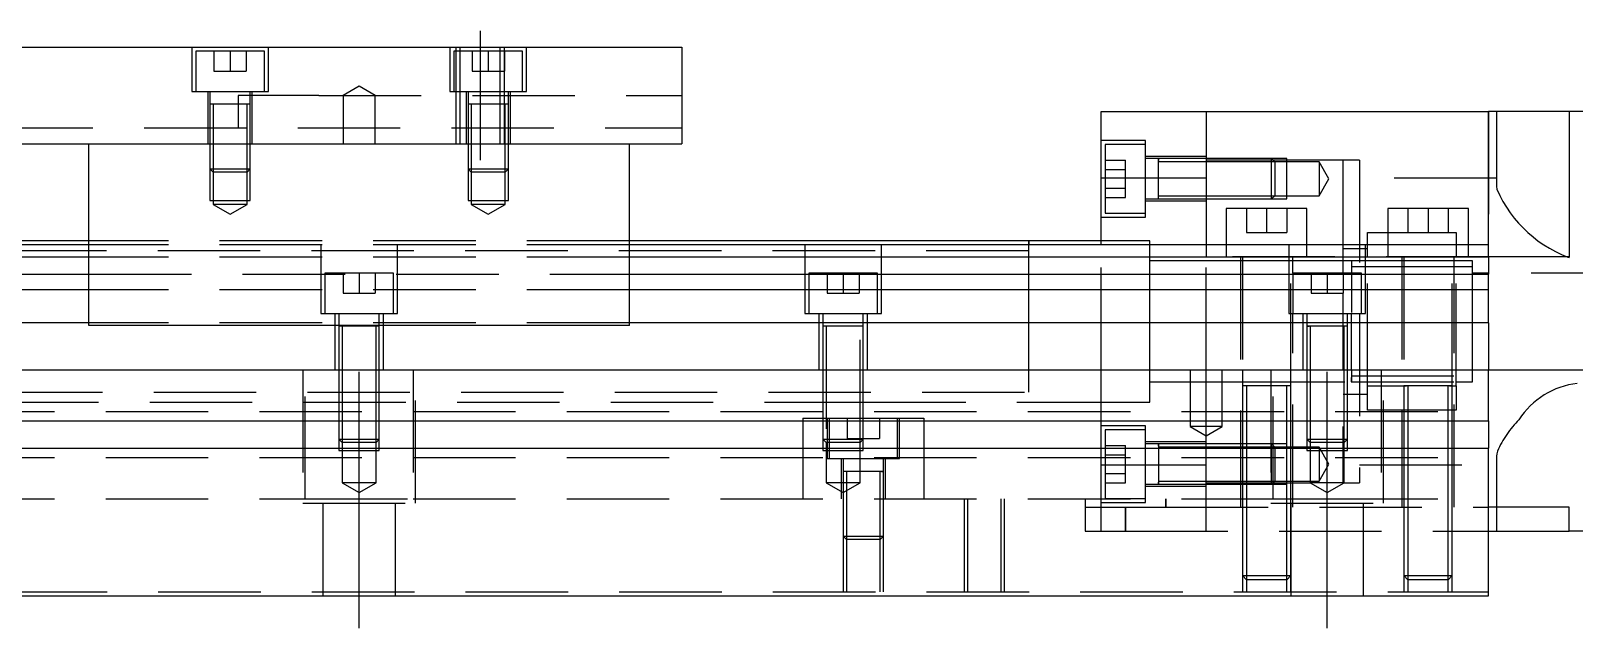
# Model space of a CAD drawing. Extents: x -20 to 630, y -281 to 102.
# Drawn here: x 219.3 to 410.6, y -243 to -169 of the extents above; entities that cross this region are included whole.
import ezdxf

# ---------------------------------------------------------------- set-up
doc = ezdxf.new("R2010")
doc.units = 0
doc.linetypes.add('CENTER', pattern=[50.8, 31.75, -6.35, 6.35, -6.35])
doc.linetypes.add('DASHED', pattern=[19.05, 12.7, -6.35])
doc.layers.get('0').update_dxf_attribs({"linetype": 'CONTINUOUS'})
doc.layers.add('CENTER', color=1, linetype='CENTER')

msp = doc.modelspace()

# ---------------------------------------------------------------- linework, layer by layer
at = {"color": 7, "linetype": 'CONTINUOUS'}
for p, q in [((100, -170.98), (300, -170.98)), ((300, -170.98), (300, -182.98)), ((352, -187.19658), (352, -178.98)), ((352, -178.98), (365, -178.98)), ((365, -178.98), (400, -178.98)), ((365, -178.98), (365, -195.48)), ((400, -195.48), (400, -178.98)), ((410, -178.98), (400, -178.98)), ((410, -178.98), (410, -196.98)), ((446, -178.98), (410, -178.98)), ((100, -182.98), (300, -182.98)), ((226.5, -205.48), (226.5, -182.98)), ((293.5, -205.48), (293.5, -182.98)), ((359.1, -184.802326), (359.1, -184.803182)), ((352, -187.19658), (365, -187.19658)), ((352, -195.48), (352, -187.19658)), ((377.5, -190.98), (367.5, -190.98)), ((367.5, -190.98), (367.5, -195.48)), ((377.5, -195.48), (377.5, -190.98)), ((397.5, -190.98), (387.5, -190.98)), ((387.5, -190.98), (387.5, -195.48)), ((397.5, -195.48), (397.5, -190.98)), ((226.5, -194.98), (215, -194.98)), ((343, -194.98), (293.5, -194.98)), ((343, -194.98), (342.995, -194.98)), ((343, -194.979994), (343, -195.48)), ((343, -194.980502), (343, -194.98)), ((343.005, -194.98), (343, -194.98)), ((352, -194.98), (343, -194.98)), ((343, -195.477168), (343, -194.980502)), ((226.5, -195.48), (173.5, -195.48)), ((226.5, -197.019608), (173.5, -197.019608)), ((400, -195.48), (293.5, -195.48)), ((400, -197.019608), (293.5, -197.019608)), ((400, -197.019608), (400, -195.48)), ((410, -196.98), (400, -196.98)), ((400, -197.019608), (400, -199.140392)), ((173.5, -199.140392), (226.5, -199.140392)), ((293.5, -199.140392), (400, -199.140392)), ((400, -201.050532), (400, -199.140392)), ((226.5, -201.050532), (173.5, -201.050532)), ((400, -201.050532), (293.5, -201.050532)), ((400, -205.161934), (400, -201.050532)), ((226.5, -205.161934), (173.5, -205.161934)), ((293.5, -205.48), (226.5, -205.48)), ((400, -205.161934), (293.5, -205.161934)), ((400, -205.161934), (400, -210.98)), ((0, -210.98), (400, -210.98)), ((400, -217.28), (400, -210.98)), ((395.500006, -212.98), (389.499994, -212.98)), ((390, -212.98), (390, -220.68)), ((395, -220.68), (395, -212.98)), ((0, -217.28), (400, -217.28)), ((400, -217.28), (400, -220.68)), ((0, -220.68), (400, -220.68)), ((359.1, -220.157664), (359.1, -220.55767)), ((359.1, -220.55767), (359.1, -220.68)), ((390, -220.68), (390, -227.97998)), ((395, -227.97998), (395, -220.68)), ((400, -238.98), (400, -220.68)), ((359.1, -222.515624), (359.1, -222.799714)), ((359.1, -224.75767), (359.1, -225.157674)), ((390, -227.98), (390, -236.98)), ((395, -236.98), (395, -227.98)), ((410, -227.98), (400, -227.98)), ((410, -230.98), (410, -227.98)), ((400, -230.98), (410, -230.98)), ((446, -230.98), (410, -230.98)), ((0, -238.98), (400, -238.98))]:
    msp.add_line(p, q, dxfattribs=at)
at = {"color": 3, "linetype": 'DASHED'}
for p, q in [((239.25, -170.98), (239.25, -176.48)), ((248.25, -171.48), (239.75, -171.48)), ((239.75, -171.48), (239.75, -176.48)), ((242, -171.48), (242, -173.98)), ((244, -171.48), (244, -173.98)), ((246, -171.48), (246, -173.98)), ((248.25, -176.48), (248.25, -171.48)), ((248.75, -176.48), (248.75, -170.98)), ((271.25, -170.98), (271.25, -176.48)), ((280.25, -171.48), (271.75, -171.48)), ((271.75, -171.48), (271.75, -176.48)), ((272.000006, -170.98), (272.000006, -182.98)), ((272.5, -170.98), (272.5, -182.98)), ((274, -171.48), (274, -173.98)), ((276, -171.48), (276, -173.98)), ((277.5, -182.98), (277.5, -170.98)), ((277.999994, -182.98), (277.999994, -170.98)), ((278, -171.48), (278, -173.98)), ((280.25, -176.48), (280.25, -171.48)), ((280.75, -176.48), (280.75, -170.98)), ((242, -173.98), (244, -173.98)), ((244, -173.98), (246, -173.98)), ((274, -173.98), (276, -173.98)), ((276, -173.98), (278, -173.98)), ((260, -175.8253), (258, -176.98)), ((262, -176.98), (260, -175.8253)), ((239.25, -176.48), (248.75, -176.48)), ((241.25, -176.48), (241.25, -182.98)), ((241.5, -176.48), (241.5, -178.08)), ((245, -176.98), (245, -180.98)), ((255, -176.98), (245, -176.98)), ((246.5, -178.08), (246.5, -176.48)), ((246.75, -182.98), (246.75, -176.48)), ((255, -176.98), (300, -176.98)), ((258, -176.98), (260, -176.98)), ((258, -176.98), (258, -182.98)), ((260, -176.98), (262, -176.98)), ((262, -182.98), (262, -176.98)), ((271.25, -176.48), (280.75, -176.48)), ((273.25, -176.48), (273.25, -182.98)), ((273.5, -176.48), (273.5, -178.08)), ((278.5, -178.08), (278.5, -176.48)), ((278.75, -182.98), (278.75, -176.48)), ((241.5, -178.075), (241.5, -178.08)), ((246.5, -178.08), (241.5, -178.08)), ((241.5, -178.08), (241.5, -178.085)), ((241.5, -178.08), (241.5, -182.97998)), ((241.9, -178.08), (241.9, -186.48)), ((246.1, -186.48), (246.1, -178.08)), ((246.5, -178.08), (246.5, -178.075)), ((246.5, -178.085), (246.5, -178.08)), ((246.5, -182.97998), (246.5, -178.08)), ((273.5, -178.075), (273.5, -178.08)), ((278.5, -178.08), (273.5, -178.08)), ((273.5, -178.08), (273.5, -182.97998)), ((273.5, -178.08), (273.5, -178.085)), ((273.9, -178.08), (273.9, -186.48)), ((278.1, -186.48), (278.1, -178.08)), ((278.5, -178.08), (278.5, -178.075)), ((278.5, -182.97998), (278.5, -178.08)), ((278.5, -178.085), (278.5, -178.08)), ((400, -178.98), (400, -195.48)), ((401, -178.98), (401, -188.274836)), ((100, -180.98), (300, -180.98)), ((241.5, -182.98), (241.5, -186.08)), ((241.500006, -182.98), (241.500006, -186.080006)), ((246.499994, -186.080006), (246.499994, -182.98)), ((246.5, -186.08), (246.5, -182.98)), ((273.5, -182.98), (273.5, -186.08)), ((273.500006, -182.98), (273.500006, -186.080006)), ((278.499994, -186.080006), (278.499994, -182.98)), ((278.5, -186.08), (278.5, -182.98)), ((357.5, -182.55233), (352, -182.55233)), ((352.5, -183.05233), (352.5, -187.30233)), ((357.5, -183.05233), (352.5, -183.05233)), ((357.5, -187.30233), (357.5, -182.55233)), ((352.5, -184.99293), (355, -184.99293)), ((355, -186.14763), (355, -184.99293)), ((365, -184.55233), (357.5, -184.55233)), ((359.105, -184.80233), (357.5, -184.80233)), ((364.99998, -184.80233), (359.095, -184.80233)), ((359.1, -184.80233), (359.1, -185.05978)), ((359.1, -189.80233), (359.1, -184.80233)), ((364.99998, -185.20233), (359.1, -185.20233)), ((373.1, -184.80233), (365, -184.80233)), ((373.100006, -184.802336), (365, -184.802336)), ((373.27767, -184.98), (365, -184.98)), ((373.5, -185.20233), (365, -185.20233)), ((373.1, -187.30233), (373.1, -184.80233)), ((373.5, -185.20233), (373.1, -184.80233)), ((375, -184.802336), (373.10002, -184.802336)), ((382, -184.98), (373.27767, -184.98)), ((373.5, -185.20233), (373.5, -187.30233)), ((375, -185.20233), (373.50002, -185.20233)), ((375, -189.802326), (375, -184.802336)), ((379, -185.20233), (375, -185.20233)), ((379, -185.20233), (379, -187.30233)), ((380.212436, -187.30233), (379, -185.20233)), ((382, -195.48), (382, -184.98)), ((384, -184.98), (382, -184.98)), ((384, -184.98), (384, -224.98)), ((241.5, -186.08), (246.5, -186.08)), ((241.5, -186.08), (241.9, -186.48)), ((241.500006, -186.08002), (241.500006, -189.98)), ((246.1, -186.48), (241.9, -186.48)), ((241.9, -186.48002), (241.9, -189.98)), ((246.1, -186.48), (246.5, -186.08)), ((246.1, -189.98), (246.1, -186.48002)), ((246.499994, -189.98), (246.499994, -186.08002)), ((273.5, -186.08), (278.5, -186.08)), ((273.5, -186.08), (273.9, -186.48)), ((273.500006, -186.08002), (273.500006, -189.98)), ((278.1, -186.48), (273.9, -186.48)), ((273.9, -186.48002), (273.9, -189.98)), ((278.1, -186.48), (278.5, -186.08)), ((278.1, -189.98), (278.1, -186.48002)), ((278.499994, -189.98), (278.499994, -186.08002)), ((352.5, -186.14763), (355, -186.14763)), ((352.5, -187.30233), (352.5, -191.55233)), ((355, -188.457032), (355, -186.14763)), ((357.5, -192.05233), (357.5, -187.30233)), ((373.1, -189.80233), (373.1, -187.30233)), ((373.5, -187.30233), (373.5, -189.40233)), ((379, -187.30233), (379, -189.40233)), ((379, -189.40233), (380.212436, -187.30233)), ((401, -187.23), (384, -187.23)), ((352.5, -188.457032), (355, -188.457032)), ((355, -189.611732), (355, -188.457032)), ((401, -188.274836), (401.035862, -188.603408)), ((241.500006, -189.98), (246.499994, -189.98)), ((241.9, -189.98), (241.9, -190.48)), ((246.1, -190.48), (241.9, -190.48)), ((241.9, -190.48), (244, -191.692436)), ((244, -191.692436), (246.1, -190.48)), ((246.1, -190.48), (246.1, -189.98)), ((273.500006, -189.98), (278.499994, -189.98)), ((273.9, -189.98), (273.9, -190.48)), ((278.1, -190.48), (273.9, -190.48)), ((273.9, -190.48), (276, -191.692436)), ((276, -191.692436), (278.1, -190.48)), ((278.1, -190.48), (278.1, -189.98)), ((352.5, -189.611732), (355, -189.611732)), ((357.5, -189.80233), (359.105, -189.80233)), ((357.5, -190.05233), (365, -190.05233)), ((359.095, -189.80233), (364.99998, -189.80233)), ((359.1, -189.40233), (364.99998, -189.40233)), ((365, -189.40233), (373.5, -189.40233)), ((365, -189.802326), (373.100006, -189.802326)), ((365, -189.80233), (373.1, -189.80233)), ((370, -190.98), (370, -193.98)), ((372.5, -190.98), (372.5, -193.98)), ((373.1, -189.80233), (373.5, -189.40233)), ((373.10002, -189.802326), (375, -189.802326)), ((373.50002, -189.40233), (375, -189.40233)), ((375, -189.40233), (379, -189.40233)), ((375, -190.98), (375, -193.98)), ((390, -190.98), (390, -193.98)), ((392.5, -190.98), (392.5, -193.98)), ((395, -190.98), (395, -193.98)), ((352, -192.05233), (357.5, -192.05233)), ((352.5, -191.55233), (357.5, -191.55233)), ((293.5, -194.98), (226.5, -194.98)), ((358, -194.98), (352, -194.98)), ((358, -204.98), (358, -194.98)), ((358, -204.98), (358, -194.98)), ((370, -193.98), (372.5, -193.98)), ((372.5, -193.98), (375, -193.98)), ((385, -193.98), (387.5, -193.98)), ((385, -195.48), (385, -193.98)), ((387.5, -193.98), (390, -193.98)), ((390, -193.98), (392.5, -193.98)), ((392.5, -193.98), (395, -193.98)), ((395, -193.98), (396, -193.98)), ((396, -193.98), (396, -195.48)), ((343, -196.23), (25, -196.23)), ((293.5, -195.48), (226.5, -195.48)), ((293.5, -197.019608), (226.5, -197.019608)), ((255.25, -195.48), (255.25, -203.98)), ((264.75, -203.98), (264.75, -195.48)), ((315.25, -195.48), (315.25, -203.98)), ((324.75, -203.98), (324.75, -195.48)), ((343, -205.180066), (343, -195.477168)), ((352, -210.98), (352, -195.48)), ((365, -195.48), (365, -196.98)), ((400, -196.98), (365, -196.98)), ((365, -210.98), (365, -196.98)), ((367.5, -195.48), (367.5, -196.98)), ((369.25, -196.98), (369.25, -227.98)), ((369.5, -196.98), (369.5, -210.98)), ((375.25, -195.48), (375.25, -203.98)), ((375.5, -212.985), (375.5, -196.98)), ((375.75, -198.98), (375.75, -196.98)), ((377.5, -196.98), (377.5, -195.48)), ((382, -196.98), (382, -195.48)), ((385, -195.98), (382, -195.98)), ((382, -198.98), (382, -196.98)), ((384.75, -203.98), (384.75, -195.48)), ((385, -196.98), (385, -195.48)), ((385, -212.98), (385, -196.98)), ((387.5, -195.48), (387.5, -196.98)), ((389.25, -196.98), (389.25, -227.98)), ((389.5, -196.98), (389.5, -212.985)), ((395.5, -212.985), (395.5, -196.98)), ((395.75, -227.98), (395.75, -196.98)), ((396, -195.48), (396, -196.98)), ((396, -212.98), (396, -196.98)), ((397.5, -196.98), (397.5, -195.48)), ((365, -197.48), (358, -197.48)), ((369.5, -197.48), (365, -197.48)), ((375.5, -197.48), (369.5, -197.48)), ((382, -197.48), (375.5, -197.48)), ((383, -197.48), (382, -197.48)), ((383, -197.48), (382.995, -197.48)), ((383, -197.48), (383, -198.029038)), ((385, -197.48), (383, -197.48)), ((383.005, -197.48), (383, -197.48)), ((383, -198.029038), (383, -198.97884)), ((385, -198.23), (383, -198.23)), ((389.5, -197.48), (385, -197.48)), ((389.5, -198.23), (385, -198.23)), ((395.5, -197.48), (389.5, -197.48)), ((395.5, -198.23), (389.5, -198.23)), ((396, -197.48), (395.5, -197.48)), ((396, -198.23), (395.5, -198.23)), ((398, -197.48), (396, -197.48)), ((398, -198.23), (396, -198.23)), ((398, -204.98), (398, -197.48)), ((226.5, -199.140392), (293.5, -199.140392)), ((264.25, -198.98), (255.75, -198.98)), ((255.75, -198.98), (255.75, -203.98)), ((258, -198.98), (258, -201.48)), ((260, -198.98), (260, -201.48)), ((262, -198.98), (262, -201.48)), ((264.25, -203.98), (264.25, -198.98)), ((324.25, -198.98), (315.75, -198.98)), ((315.75, -198.98), (315.75, -203.98)), ((318, -198.98), (318, -201.48)), ((320, -198.98), (320, -201.48)), ((322, -198.98), (322, -201.48)), ((324.25, -203.98), (324.25, -198.98)), ((384.25, -198.98), (375.75, -198.98)), ((375.75, -198.98), (375.75, -203.98)), ((378, -198.98), (378, -201.48)), ((380, -198.98), (380, -201.48)), ((382, -198.98), (382, -201.48)), ((383, -198.97884), (383, -203.879728)), ((384.25, -203.98), (384.25, -198.98)), ((400, -198.98), (398, -198.98)), ((418, -198.98), (400, -198.98)), ((293.5, -201.050532), (226.5, -201.050532)), ((258, -201.48), (260, -201.48)), ((260, -201.48), (262, -201.48)), ((318, -201.48), (320, -201.48)), ((320, -201.48), (322, -201.48)), ((378, -201.48), (380, -201.48)), ((380, -201.48), (382, -201.48)), ((382, -204.98), (382, -201.48)), ((255.25, -203.98), (264.75, -203.98)), ((257, -203.98), (257, -210.98)), ((257.5, -203.98), (257.5, -205.58)), ((262.5, -205.58), (262.5, -203.98)), ((263, -210.98), (263, -203.98)), ((315.25, -203.98), (324.75, -203.98)), ((317, -203.98), (317, -210.98)), ((317.5, -203.98), (317.5, -205.58)), ((322.5, -205.58), (322.5, -203.98)), ((323, -210.98), (323, -203.98)), ((375.25, -203.98), (384.75, -203.98)), ((375.75, -227.98), (375.75, -203.98)), ((377, -203.98), (377, -210.98)), ((377.5, -203.98), (377.5, -205.58)), ((382.5, -205.58), (382.5, -203.98)), ((383, -210.98), (383, -203.98)), ((293.5, -205.161934), (226.5, -205.161934)), ((257.5, -205.575), (257.5, -205.58)), ((262.5, -205.58), (257.5, -205.58)), ((257.5, -205.58), (257.5, -205.585)), ((257.5, -205.58), (257.5, -210.97998)), ((257.9, -205.58), (257.9, -210.97998)), ((262.1, -210.97998), (262.1, -205.58)), ((262.5, -205.58), (262.5, -205.575)), ((262.5, -205.585), (262.5, -205.58)), ((262.5, -210.97998), (262.5, -205.58)), ((317.5, -205.575), (317.5, -205.58)), ((322.5, -205.58), (317.5, -205.58)), ((317.5, -205.58), (317.5, -205.585)), ((317.5, -205.58), (317.5, -210.97998)), ((317.9, -205.58), (317.9, -219.98)), ((322.1, -219.98), (322.1, -205.58)), ((322.5, -205.58), (322.5, -205.575)), ((322.5, -205.585), (322.5, -205.58)), ((322.5, -210.97998), (322.5, -205.58)), ((343, -213.73), (343, -205.180066)), ((358, -214.98), (358, -204.98)), ((358, -214.98), (358, -204.98)), ((377.5, -205.575), (377.5, -205.58)), ((377.5, -205.58), (377.757448, -205.58)), ((382.5, -205.58), (377.5, -205.58)), ((377.5, -205.58), (377.5, -205.585)), ((377.5, -205.58), (377.5, -210.97998)), ((377.9, -205.58), (377.9, -210.97998)), ((382, -210.98), (382, -204.98)), ((382.1, -210.97998), (382.1, -205.58)), ((382.5, -205.58), (382.5, -205.575)), ((382.5, -205.585), (382.5, -205.58)), ((382.5, -210.97998), (382.5, -205.58)), ((398, -212.48), (398, -204.98)), ((253, -210.98), (253, -227.48)), ((253.291796, -226.98), (253.291796, -210.98)), ((257.5, -210.98), (257.5, -217.28)), ((257.500006, -210.98), (257.500006, -217.28)), ((257.9, -210.98), (257.9, -217.28)), ((262.1, -217.28), (262.1, -210.98)), ((262.499994, -217.28), (262.499994, -210.98)), ((262.5, -217.28), (262.5, -210.98)), ((266.708204, -210.98), (266.708204, -226.98)), ((267, -227.48), (267, -210.98)), ((317.5, -210.98), (317.5, -217.28)), ((317.500006, -210.98), (317.500006, -217.28)), ((322.499994, -217.28), (322.499994, -210.98)), ((322.5, -217.28), (322.5, -210.98)), ((352, -217.28), (352, -210.98)), ((363, -210.98), (363, -217.98)), ((365, -217.28), (365, -210.98)), ((367, -217.98), (367, -210.98)), ((369.5, -210.98), (369.5, -212.98)), ((373, -210.98), (373, -227.48)), ((373.291796, -226.98), (373.291796, -210.98)), ((377.5, -210.98), (377.5, -217.28)), ((377.500006, -210.98), (377.500006, -217.28)), ((377.9, -210.98), (377.9, -217.28)), ((382.1, -217.28), (382.1, -210.98)), ((382.499994, -217.28), (382.499994, -210.98)), ((382.5, -217.28), (382.5, -210.98)), ((383, -211.081716), (383, -211.931128)), ((383, -211.73), (398, -211.73)), ((383, -212.479332), (383, -211.930962)), ((383, -211.931128), (383, -212.48)), ((386.708204, -210.98), (386.708204, -226.98)), ((387, -227.48), (387, -210.98)), ((400, -210.98), (418, -210.98)), ((25, -213.73), (343, -213.73)), ((358, -212.48), (365, -212.48)), ((365, -212.48), (369.5, -212.48)), ((369.5, -212.48), (383.005, -212.48)), ((369.5, -212.975), (369.5, -212.98)), ((375.5, -212.98), (369.5, -212.98)), ((369.5, -212.98), (369.5, -212.985)), ((369.5, -212.98), (369.5, -217.28)), ((370, -212.98), (370, -217.28)), ((375, -220.68), (375, -212.98)), ((375.5, -220.68), (375.5, -212.975)), ((382, -213.98), (385, -213.98)), ((382.995, -212.48), (396, -212.48)), ((383, -212.48), (383, -212.479332)), ((383.005, -212.48), (396, -212.48)), ((385, -212.98), (389.39999, -212.98)), ((385, -215.98), (385, -212.98)), ((389.39999, -212.98), (389.499994, -212.98)), ((389.5, -212.975), (389.5, -220.68)), ((389.5, -212.98), (389.84965, -212.98)), ((389.849602, -212.98), (389.5, -212.98)), ((395.15035, -212.98), (389.849602, -212.98)), ((395.150204, -212.98), (395.5, -212.98)), ((395.5, -212.98), (395.15035, -212.98)), ((395.5, -220.68), (395.5, -212.975)), ((395.500006, -212.98), (395.60001, -212.98)), ((395.60001, -212.98), (396, -212.98)), ((396, -212.48), (398, -212.48)), ((396, -212.98), (396, -215.98)), ((0, -216.13), (400, -216.13)), ((215, -214.98), (317.5, -214.98)), ((257.5, -214.98), (257.9, -214.98)), ((257.9, -214.98), (262.1, -214.98)), ((262.1, -214.98), (262.5, -214.98)), ((317.5, -214.98), (317.9, -214.98)), ((317.9, -214.98), (322.1, -214.98)), ((322.1, -214.98), (322.5, -214.98)), ((322.5, -214.98), (343.005, -214.98)), ((342.995, -214.98), (343.291796, -214.98)), ((343.291796, -214.98), (352, -214.98)), ((352, -214.98), (358, -214.98)), ((396, -215.98), (385, -215.98)), ((257.5, -217.28), (257.5, -219.58)), ((257.500006, -217.28), (257.500006, -219.580006)), ((257.9, -217.28), (257.9, -219.98)), ((262.1, -219.98), (262.1, -217.28)), ((262.499994, -219.580006), (262.499994, -217.28)), ((262.5, -219.58), (262.5, -217.28)), ((315, -216.98), (315, -217.28)), ((315, -216.98), (317.5, -216.98)), ((315, -217.28), (315, -220.68)), ((317.5, -216.98), (317.9, -216.98)), ((317.5, -217.28), (317.5, -219.58)), ((317.500006, -217.28), (317.500006, -219.580006)), ((317.9, -216.98), (322.1, -216.98)), ((318, -216.98), (318, -221.98)), ((318.25, -216.98), (318.25, -217.28)), ((318.25, -217.28), (318.25, -219.98)), ((320.5, -216.98), (320.5, -219.48)), ((322.1, -216.98), (322.5, -216.98)), ((322.499994, -219.580006), (322.499994, -217.28)), ((322.5, -216.98), (330, -216.98)), ((322.5, -219.58), (322.5, -217.28)), ((324.5, -216.98), (324.5, -219.48)), ((326.75, -217.28), (326.75, -216.98)), ((326.75, -220.68), (326.75, -217.28)), ((327, -221.98), (327, -216.98)), ((330, -216.98), (330, -217.28)), ((330, -217.28), (330, -220.68)), ((352, -220.68), (352, -217.28)), ((357.5, -217.90767), (352, -217.90767)), ((357.5, -222.65767), (357.5, -217.90767)), ((367, -217.98), (363, -217.98)), ((363, -217.98), (365, -219.1347)), ((365, -220.68), (365, -217.28)), ((365, -219.1347), (367, -217.98)), ((369.5, -217.28), (369.5, -220.68)), ((370, -217.28), (370, -220.68)), ((377.5, -217.28), (377.5, -219.58)), ((377.500006, -217.28), (377.500006, -219.580006)), ((377.9, -217.28), (377.9, -219.98)), ((382, -219.98), (382, -217.98)), ((382.1, -219.98), (382.1, -217.28)), ((382.499994, -219.580006), (382.499994, -217.28)), ((382.5, -219.58), (382.5, -217.28)), ((257.5, -219.58), (262.5, -219.58)), ((257.5, -219.58), (257.9, -219.98)), ((257.500006, -219.58002), (257.500006, -220.68)), ((262.1, -219.98), (257.9, -219.98)), ((257.9, -219.98002), (257.9, -220.98)), ((262.1, -219.98), (262.5, -219.58)), ((262.1, -220.98), (262.1, -219.98002)), ((262.499994, -220.68), (262.499994, -219.58002)), ((317.5, -219.58), (322.5, -219.58)), ((317.5, -219.58), (317.9, -219.98)), ((317.500006, -219.58002), (317.500006, -220.68)), ((322.1, -219.98), (317.9, -219.98)), ((317.9, -219.98002), (317.9, -220.98)), ((318.25, -219.98), (318.25, -220.68)), ((320.5, -219.48), (322.5, -219.48)), ((322.1, -219.98), (322.5, -219.58)), ((322.1, -220.98), (322.1, -219.98002)), ((322.499994, -220.68), (322.499994, -219.58002)), ((322.5, -219.48), (324.5, -219.48)), ((352.5, -218.40767), (352.5, -220.68)), ((357.5, -218.40767), (352.5, -218.40767)), ((365, -219.90767), (357.5, -219.90767)), ((377.5, -219.58), (382.5, -219.58)), ((377.5, -219.58), (377.9, -219.98)), ((377.500006, -219.58002), (377.500006, -220.68)), ((382.1, -219.98), (377.9, -219.98)), ((377.9, -219.98002), (377.9, -220.98)), ((382, -220.68), (382, -219.98)), ((382.1, -219.98), (382.5, -219.58)), ((382.1, -220.98), (382.1, -219.98002)), ((382.499994, -220.68), (382.499994, -219.58002)), ((0, -221.83), (400, -221.83)), ((257.500006, -220.68), (257.500006, -220.98)), ((257.500006, -220.98), (262.499994, -220.98)), ((257.9, -220.98), (257.9, -224.98)), ((262.1, -224.98), (262.1, -220.98)), ((262.499994, -220.98), (262.499994, -220.68)), ((315, -220.68), (315, -226.98)), ((317.500006, -220.68), (317.500006, -220.98)), ((317.500006, -220.98), (322.499994, -220.98)), ((317.9, -220.98), (317.9, -224.98)), ((318.25, -220.68), (318.25, -220.98)), ((318.25, -220.98), (318.25, -221.98)), ((322.1, -224.98), (322.1, -220.98)), ((322.499994, -220.98), (322.499994, -220.68)), ((326.75, -221.98), (326.75, -220.68)), ((330, -220.68), (330, -226.98)), ((352, -222.76342), (352, -220.68)), ((352.5, -220.348268), (355, -220.348268)), ((352.5, -220.68), (352.5, -222.65767)), ((352.5, -221.502968), (355, -221.502968)), ((355, -221.502968), (355, -220.348268)), ((355, -223.81237), (355, -221.502968)), ((359.105, -220.15767), (357.5, -220.15767)), ((364.99998, -220.15767), (359.095, -220.15767)), ((359.1, -220.15767), (359.1, -220.415118)), ((359.1, -220.415136), (359.1, -220.15767)), ((359.1, -220.415118), (359.1, -220.679906)), ((364.99998, -220.55767), (359.1, -220.55767)), ((359.1, -220.679906), (359.1, -222.65767)), ((369.5, -220.15767), (365, -220.15767)), ((369.5, -220.157674), (365, -220.157674)), ((369.5, -220.55767), (365, -220.55767)), ((365, -227.98), (365, -220.68)), ((370, -220.15767), (369.5, -220.15767)), ((370, -220.157674), (369.5, -220.157674)), ((370, -220.55767), (369.5, -220.55767)), ((369.5, -220.68), (369.5, -227.97998)), ((373.1, -220.15767), (370, -220.15767)), ((373.100006, -220.157674), (370, -220.157674)), ((373.5, -220.55767), (370, -220.55767)), ((370, -220.68), (370, -227.97998)), ((373.1, -220.68), (373.1, -220.15767)), ((373.5, -220.55767), (373.1, -220.15767)), ((373.1, -222.65767), (373.1, -220.68)), ((375, -220.157674), (373.10002, -220.157674)), ((373.5, -220.55767), (373.5, -220.68)), ((373.5, -220.68), (373.5, -222.65767)), ((375, -220.55767), (373.50002, -220.55767)), ((379, -220.55767), (375, -220.55767)), ((375, -227.97998), (375, -220.68)), ((375.5, -227.97998), (375.5, -220.68)), ((377.500006, -220.68), (377.500006, -220.98)), ((377.500006, -220.98), (382.499994, -220.98)), ((377.9, -220.98), (377.9, -224.98)), ((379, -220.55767), (379, -222.65767)), ((380.212436, -222.65767), (379, -220.55767)), ((382, -220.98), (382, -220.68)), ((382, -224.98), (382, -220.98)), ((382.1, -224.98), (382.1, -220.98)), ((382.499994, -220.98), (382.499994, -220.68)), ((389.5, -220.68), (389.5, -227.97998)), ((395.5, -227.97998), (395.5, -220.68)), ((401.02814, -221.396646), (401, -221.685164)), ((401, -221.685164), (401, -230.98)), ((401.119076, -221.049652), (401.02814, -221.396646)), ((318, -221.98), (327, -221.98)), ((319.75, -221.98), (319.75, -226.98)), ((320, -221.98), (320, -223.58)), ((320, -223.575), (320, -223.58)), ((325, -223.58), (320, -223.58)), ((320, -223.58), (320, -223.585)), ((320, -223.58), (320, -226.97998)), ((320.4, -223.58), (320.4, -231.98)), ((324.6, -231.98), (324.6, -223.58)), ((324.742602, -223.58), (325, -223.58)), ((325, -223.58), (325, -221.98)), ((325, -223.58), (325, -223.575)), ((325, -223.585), (325, -223.58)), ((325, -226.97998), (325, -223.58)), ((325.25, -226.98), (325.25, -221.98)), ((352, -222.76342), (356.708204, -222.76342)), ((352, -226.98), (352, -222.76342)), ((352.5, -222.65767), (352.5, -226.90767)), ((352.5, -223.81237), (355, -223.81237)), ((355, -224.96707), (355, -223.81237)), ((356.708204, -222.76342), (365, -222.76342)), ((357.5, -227.40767), (357.5, -222.65767)), ((359.1, -222.65767), (359.1, -224.900272)), ((373.1, -225.15767), (373.1, -222.65767)), ((373.5, -222.65767), (373.5, -224.75767)), ((379, -222.65767), (379, -224.75767)), ((379, -224.75767), (380.212436, -222.65767)), ((384, -222.73), (401, -222.73)), ((262.1, -224.98), (257.9, -224.98)), ((257.9, -224.98), (260, -226.192436)), ((260, -226.192436), (262.1, -224.98)), ((322.1, -224.98), (317.9, -224.98)), ((317.9, -224.98), (320, -226.192436)), ((320, -226.192436), (322.1, -224.98)), ((352.5, -224.96707), (355, -224.96707)), ((357.5, -225.15767), (359.105, -225.15767)), ((357.5, -225.40767), (365, -225.40767)), ((359.095, -225.15767), (364.99998, -225.15767)), ((359.1, -224.75767), (364.99998, -224.75767)), ((359.1, -225.15767), (359.1, -224.90022)), ((359.1, -225.15767), (359.1, -224.90022)), ((359.1, -224.900272), (359.1, -225.15767)), ((359.1, -224.900272), (359.1, -225.15767)), ((365, -224.75767), (369.5, -224.75767)), ((365, -224.98), (369.5, -224.98)), ((365, -225.157664), (369.5, -225.157664)), ((365, -225.15767), (369.5, -225.15767)), ((369.5, -224.75767), (370, -224.75767)), ((369.5, -224.98), (370, -224.98)), ((369.5, -225.157664), (370, -225.157664)), ((369.5, -225.15767), (370, -225.15767)), ((370, -224.75767), (373.5, -224.75767)), ((370, -224.98), (373.27767, -224.98)), ((370, -225.157664), (373.100006, -225.157664)), ((370, -225.15767), (373.1, -225.15767)), ((373.1, -225.15767), (373.5, -224.75767)), ((373.10002, -225.157664), (375, -225.157664)), ((373.27767, -224.98), (375, -224.98)), ((373.50002, -224.75767), (375, -224.75767)), ((375, -224.75767), (379, -224.75767)), ((375, -224.98), (375.5, -224.98)), ((375.5, -224.98), (377.9, -224.98)), ((382.1, -224.98), (377.9, -224.98)), ((377.9, -224.98), (380, -226.192436)), ((380, -226.192436), (382.1, -224.98)), ((382.1, -224.98), (384, -224.98)), ((0, -226.98), (400, -226.98)), ((253, -227.48), (267, -227.48)), ((253.291796, -226.98), (266.708204, -226.98)), ((255.5, -227.48), (255.5, -238.98)), ((264.5, -238.98), (264.5, -227.48)), ((320, -226.98), (320, -231.58)), ((320.000006, -226.98), (320.000006, -231.580006)), ((324.999994, -231.580006), (324.999994, -226.98)), ((325, -231.58), (325, -226.98)), ((335.000006, -226.98), (335.000006, -238.48)), ((335.4, -226.98), (335.4, -238.48)), ((339.6, -238.48), (339.6, -226.98)), ((339.999994, -238.48), (339.999994, -226.98)), ((350, -226.98), (350, -227.98)), ((352, -230.98), (352, -226.98)), ((352, -227.40767), (357.5, -227.40767)), ((352.5, -226.90767), (357.5, -226.90767)), ((360, -227.98), (360, -226.98)), ((360, -226.98), (360, -227.98)), ((373, -227.48), (387, -227.48)), ((373.291796, -226.98), (386.708204, -226.98)), ((375.5, -227.48), (375.5, -238.98)), ((384.5, -238.98), (384.5, -227.48)), ((350, -227.98), (360, -227.98)), ((350, -227.98), (350, -230.98)), ((355, -230.98), (355, -227.98)), ((355, -227.98), (355, -230.98)), ((360, -227.98), (400, -227.98)), ((365, -230.98), (365, -227.98)), ((369.5, -227.98), (369.5, -236.48)), ((369.500006, -227.98), (369.500006, -236.480006)), ((370, -227.98), (370, -236.98)), ((375, -236.98), (375, -227.98)), ((375.499994, -236.480006), (375.499994, -227.98)), ((375.5, -236.48), (375.5, -227.98)), ((389.5, -227.98), (389.5, -236.48)), ((389.500006, -227.98), (389.500006, -236.480006)), ((395.499994, -236.480006), (395.499994, -227.98)), ((395.5, -236.48), (395.5, -227.98)), ((350, -230.98), (355, -230.98)), ((355, -230.98), (400, -230.98)), ((320, -231.58), (325, -231.58)), ((320, -231.58), (320.4, -231.98)), ((320.000006, -231.58002), (320.000006, -238.48)), ((324.6, -231.98), (320.4, -231.98)), ((320.4, -231.98002), (320.4, -238.48)), ((324.6, -231.98), (325, -231.58)), ((324.6, -238.48), (324.6, -231.98002)), ((324.999994, -238.48), (324.999994, -231.58002)), ((369.5, -236.48), (375.5, -236.48)), ((369.5, -236.48), (370, -236.98)), ((369.500006, -236.48002), (369.500006, -238.48)), ((375, -236.98), (370, -236.98)), ((370, -236.98002), (370, -238.48)), ((375, -236.98), (375.5, -236.48)), ((375, -238.48), (375, -236.98002)), ((375.499994, -238.48), (375.499994, -236.48002)), ((389.5, -236.48), (395.5, -236.48)), ((389.5, -236.48), (390, -236.98)), ((389.500006, -236.48002), (389.500006, -238.48)), ((395, -236.98), (390, -236.98)), ((390, -236.98002), (390, -238.48)), ((395, -236.98), (395.5, -236.48)), ((395, -238.48), (395, -236.98002)), ((395.499994, -238.48), (395.499994, -236.48002)), ((6.499992, -238.48), (400, -238.48))]:
    msp.add_line(p, q, dxfattribs=at)
for centre, radius, start, end in [((415.412749, -182.356012), 15.675613, 203.48708594, 252.17789553), ((412.109519, -222.503125), 9.900279, 96.43462492, 147.2861536), ((412.817154, -226.179256), 12.773326, 135.03444464, 156.32256147)]:
    msp.add_arc(centre, radius, start, end, dxfattribs=at)
at = {"layer": 'CENTER', "color": 1, "linetype": 'CENTER'}
for p, q in [((275, -168.98), (275, -184.98)), ((260, -242.98), (260, -208.98)), ((380, -242.98), (380, -208.98))]:
    msp.add_line(p, q, dxfattribs=at)

doc.saveas('drawing.dxf')
